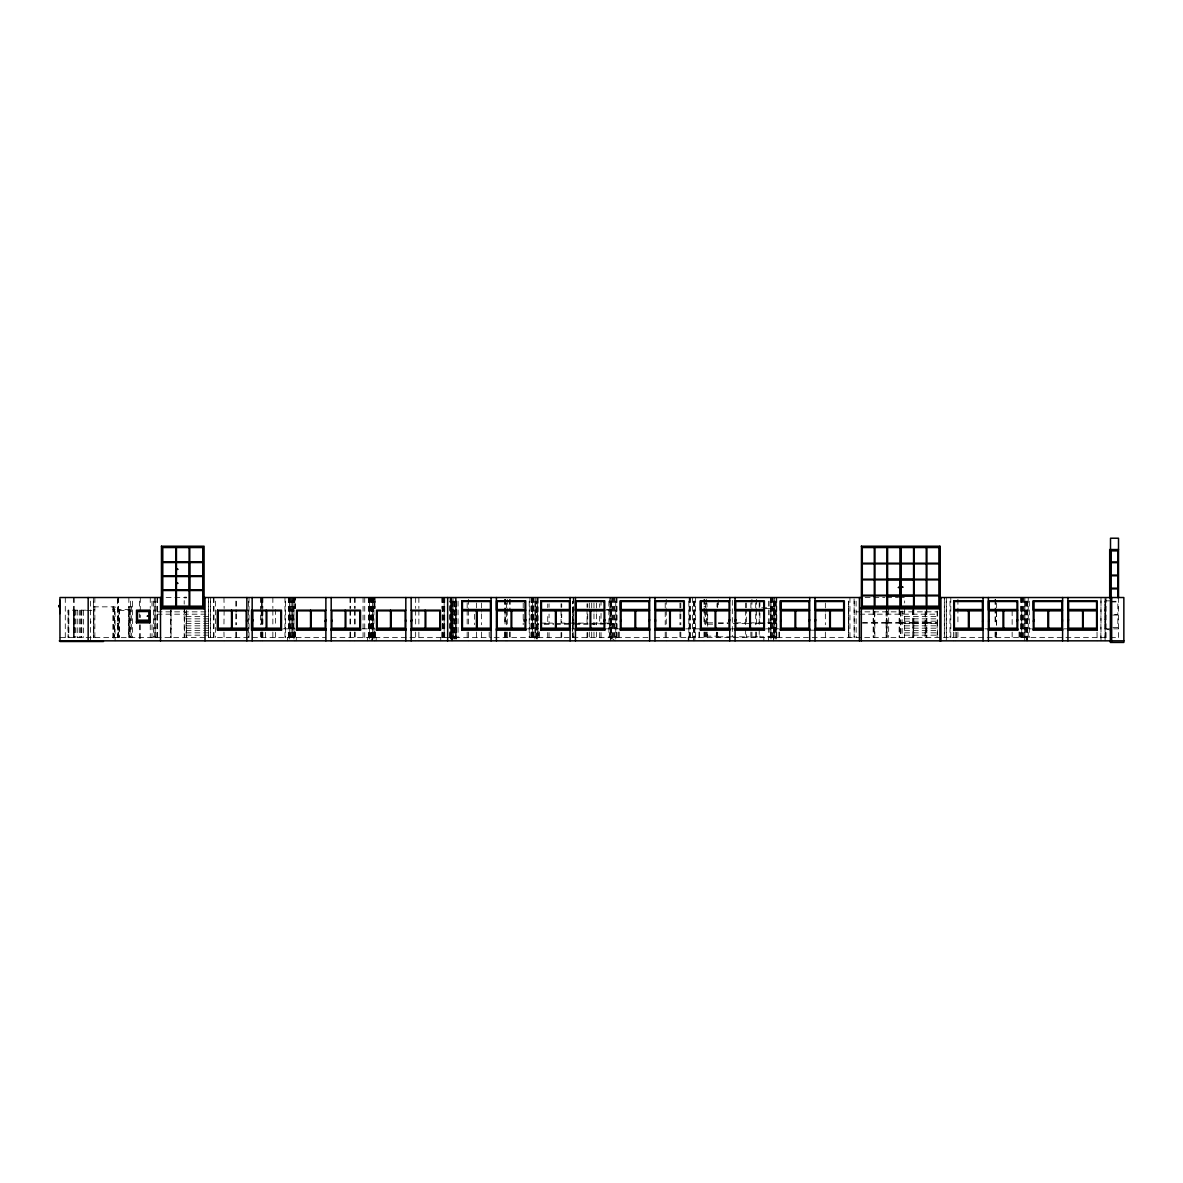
<?xml version="1.0" encoding="UTF-8"?>
<svg xmlns="http://www.w3.org/2000/svg" width="1183" height="1183" viewBox="0 0 1183 1183"><rect width="100%" height="100%" fill="white"/><g stroke="black" fill="none" stroke-linecap="round" stroke-linejoin="round"><path stroke-width="0.75" stroke-dasharray="5 3.75" d="M90.81 621.578L90.618 622.79L90.84 621.992M114.485 609.511L114.485 637.504L114.5 606.849M157.102 637.504L157.117 601.156M171.017 606.864L171.017 637.504L171.017 610.472M716.336 632.742L716.336 636.173L707.685 636.173L707.685 632.742M996.426 632.136L996.426 637.504L996.426 632.047M996.426 624.979L996.426 610.679M716.824 632.624L716.809 637.504L716.839 632.062M166.138 597.519L184.504 597.519M865.113 597.519L884.884 597.519M886.688 597.519L898.459 597.519M899.272 597.519L904.655 597.519L904.655 602.975M1110.408 600.86L1104.996 600.86L1105.07 628.838L1110.438 628.838M1111.044 601.304L1117.846 601.304M1104.996 601.526L1105.75 601.526M1111.044 601.97L1117.846 601.97L1117.831 614.406L1111.044 614.406M704.003 606.45L705.6 606.45M93.487 606.849L115.091 606.849L115.091 640.831M132.614 606.849L128.666 606.849L128.666 637.504M761.704 607.796L772.543 607.796M765.312 608.476L772.543 608.476M117.368 608.979L118.33 608.979M773.194 608.846L774.288 608.846M93.516 609.378L94.847 609.378M112.873 609.511L115.091 609.511M129.923 609.378L118.596 609.378L118.596 637.504M371.255 609.511L372.601 609.511M451.418 609.511L453.015 609.511M573.193 609.511L574.287 609.511M606.421 609.452L610.029 609.452M773.194 609.511L774.761 609.511M1104.996 609.511L1105.75 609.511M86.152 610.177L68.096 610.177L68.156 637.504L68.2 610.177M117.368 610.31L118.995 610.31L118.98 637.504M606.421 610.117L610.029 610.117M1104.996 610.177L1105.75 610.177M86.847 610.443L94.847 610.443M119.128 610.443L129.391 610.443M573.193 610.354L574.258 610.354M1023.886 610.679L1024.892 610.679M1104.996 610.842L1105.75 610.842M157.117 611.848L208.43 611.848M856.122 611.848L936.936 611.848M184.208 612.424L186.382 612.424M902.141 613.252L904.64 613.252M157.117 614.184L208.43 614.184M859.775 614.184L937.069 614.184M1112.745 615.071L1117.846 615.071L1117.831 627.508L1112.73 627.508M587.182 616.077L587.182 617.659M186.115 616.506L208.43 616.506M904.611 616.506L937.069 616.506M186.115 618.842L208.43 618.842M904.611 618.842L937.084 618.842M1104.996 619.626L1105.75 619.626M186.115 621.179L208.43 621.179M904.611 621.179L937.084 621.179M862.496 622.509L873.512 622.509M886.496 622.509L874.488 622.509L874.488 611.138M886.806 622.509L899.494 622.509M900.47 622.509L913.143 622.509M913.468 622.509L925.476 622.509L925.476 611.138M926.452 622.509L937.468 622.509L937.468 611.138M573.193 622.835L574.287 622.835M707.685 622.835L716.336 622.835M718.332 622.835L728.329 622.835M772.543 622.835L759.885 622.835L759.885 610.265M773.194 622.835L774.288 622.835M540.527 623.101L547.729 623.101L547.729 613.371M552.491 623.101L549.06 623.101L549.06 614.066M573.711 623.101L561.718 623.101L561.718 614.066M578.472 623.101L587.034 623.101L587.034 610.443M592.846 623.101L599.692 623.101L599.692 614.066M602.827 623.101L610.029 623.101M117.368 623.249L118.33 623.249M862.496 623.175L873.512 623.175M886.496 623.175L874.488 623.175L874.488 637.504M886.806 623.175L899.494 623.175M900.47 623.175L913.143 623.175M913.468 623.175L925.476 623.175L925.476 637.504M926.452 623.175L937.468 623.175L937.468 637.504M186.115 623.515L208.415 623.515M573.193 623.515L574.287 623.515M718.332 623.515L728.329 623.515M746.325 623.515L759.22 623.515L759.22 625.822M759.885 623.515L772.543 623.515M773.194 623.515L774.288 623.515M904.611 623.515L937.084 623.515M537.407 623.781L538.738 623.781M544.136 623.781L553.659 623.781M555.478 623.781L573.903 623.663M575.337 623.781L587.995 623.781M589.799 623.781L615.086 623.781L589.415 624.18M117.368 623.914L118.995 623.899M537.393 624.18L538.738 624.18M544.136 624.18L553.659 624.18M555.478 624.18L573.903 624.18M574.716 624.18L587.995 624.18M707.685 624.18L712.876 624.18M186.115 625.837L208.415 625.837M904.611 625.837L937.084 625.837M186.115 628.173L208.415 628.173M904.611 628.173L937.084 628.173M1104.996 628.173L1105.75 628.173M283.166 628.838L294.878 628.838M362.294 628.838L374.73 628.838M527.411 628.838L538.309 628.838M571.892 628.838L575.441 628.838M605.859 628.838L620.35 628.838M685.785 628.838L700.425 628.838M731.523 628.838L735.072 628.838M765.667 628.838L778.606 628.838M984.833 628.838L988.382 628.838M1020.707 628.838L1031.369 628.838M1064.242 628.838L1067.938 628.838M1113.602 628.838L1118.512 628.838M809.556 630.169L815.028 630.169M186.115 630.509L208.415 630.509M904.611 630.509L937.084 630.509M186.115 632.831L208.415 632.831M904.611 632.831L937.084 632.831M186.101 635.167L208.415 635.167M904.611 635.167L937.084 635.167M773.224 636.498L774.288 636.498M117.368 636.838L118.995 636.838M573.193 636.838L574.287 636.838M731.656 636.838L718.332 636.838L718.332 633.496M772.543 636.838L759.885 636.838L759.885 633.496M773.194 636.838L774.288 636.838M59.949 637.504L325.872 637.504M331.196 637.504L445.68 637.504M446.095 637.504L491.389 637.504M494.198 637.504L651.493 637.504M654.687 637.504L1108.752 637.504M1110.526 637.504L1118.512 637.504M449.984 637.933L451.418 637.933M1110.408 630.169L1105.661 628.838L1105.735 600.86M615.219 640.831L610.679 637.504L610.679 597.519M572.676 609.822L572.676 637.504L572.705 601.156L572.676 637.504M1118.512 597.519L1118.497 639.116M1106.061 597.519L1106.061 637.504M1105.395 599.84L1105.395 608.047M1105.395 623.515L1105.44 637.504M1105.099 640.831L1105.055 597.519L1104.981 640.831M1097.025 632.047L1097.114 640.831M1029.284 601.156L1029.284 637.504M1028.234 597.519L1028.234 640.831M1027.598 601.127L1027.509 640.831M1027.302 601.156L1027.302 640.831M1026.859 601.156L1026.859 640.831M1026.253 601.156L1026.253 640.831M1025.498 601.156L1025.498 637.504M1024.892 597.519L1024.892 640.831M1024.67 601.156L1024.67 640.831M1023.783 597.519L1023.872 640.831M1022.955 597.519L1022.955 640.831M1022.186 597.519L1022.186 637.504M1021.742 610.679L1021.742 637.504M1021.58 597.519L1021.58 640.831M1021.018 597.519L1021.018 640.831M1020.914 597.519L1020.914 640.831M1019.82 632.047L1019.82 637.504M1019.036 632.047L1019.036 637.504M1012.145 610.679L1012.145 624.979M1012.145 632.136L1012.145 637.504M996.426 602.975L996.411 625.26M995.406 599.337L995.406 624.979M995.406 632.047L995.406 637.504M995.08 599.337L995.08 625.26M995.08 632.047L995.08 637.504M957.919 599.337L957.919 624.787M957.919 632.047L957.919 637.504M956.455 632.254L956.441 640.831M955.154 632.047L955.139 640.831M953.528 632.047L953.528 640.831M950.792 597.519L950.792 637.504M950.008 601.156L950.008 637.504M946.326 597.519L946.341 637.504M946.267 601.156L946.296 640.432M944.345 597.371L944.345 637.504L944.33 597.519M937.113 611.138L937.113 622.509M937.113 623.175L937.113 637.504M926.807 609.511L926.807 637.504M926.452 609.511L926.452 637.504M925.121 611.138L925.121 622.509M925.121 623.175L925.121 637.504M913.808 609.511L913.808 622.509M913.808 623.175L913.808 637.504M913.483 609.511L913.468 637.504M913.128 609.511L913.143 637.504M912.803 609.511L912.803 622.509M912.803 623.175L912.803 637.504M904.64 607.515L904.64 637.504M902.141 610.857L902.141 637.504M900.825 611.138L900.825 637.504M900.47 611.138L900.47 637.504M899.494 609.511L899.494 637.504M899.139 609.511L899.139 637.504M888.67 609.082L888.67 637.504M887.161 611.138L887.161 622.509M887.161 623.175L887.161 637.504M886.836 609.511L886.806 637.504M886.481 609.511L886.496 637.504M886.141 611.138L886.141 622.509M886.141 623.175L886.141 637.504M874.843 611.138L874.843 622.509M874.843 623.175L874.843 637.504M873.512 609.511L873.512 637.504M873.158 609.511L873.158 637.504M856.108 601.156L856.167 637.504M854.215 601.156L854.17 637.504L854.096 597.519M849.941 597.519L849.941 637.504M848.743 601.156L848.743 637.504M825.35 602.975L825.35 612.055M825.35 613.873L825.35 624.787M825.35 632.047L825.35 637.504M779.227 632.047L779.227 637.504M779.065 632.047L779.065 640.831M776.787 597.519L776.773 637.504M776.566 601.127L776.595 639.027M776.432 597.519L776.432 640.831M776.122 597.519L776.166 637.504M775.575 601.127L775.575 639.027M774.821 601.156L774.791 637.504M774.747 601.156L774.761 637.504M774.288 598.184L774.288 637.504L774.259 597.519M773.993 601.127L774.022 639.027M773.623 609.511L773.623 637.504M773.46 601.156L773.46 640.831M773.12 597.519L773.209 637.504M772.366 597.519L772.366 639.027M771.567 597.519L771.612 637.504M771.02 601.127L770.991 639.027M770.813 597.519L770.769 637.504M770.562 597.519L770.34 639.027M769.911 601.156L769.911 637.504M768.536 601.156L768.536 640.831M763.848 637.504L763.848 640.831M759.885 601.334L759.885 607.796M759.22 602.901L759.22 607.796M759.22 610.265L759.22 622.835L746.325 622.835L746.325 610.265M759.22 629.504L759.22 636.838L746.325 636.838L746.325 633.496M756.588 599.337L756.588 608.432M756.588 610.251L756.588 624.787M756.588 632.047L756.588 637.504M755.7 602.975L755.7 612.055M755.7 613.873L755.7 624.787M755.7 632.047L755.7 637.504M751.93 599.337L751.93 608.432M751.93 632.047L751.93 637.504M750.894 602.975L750.894 608.432M750.894 632.047L750.894 637.504M746.325 602.946L746.325 607.796M745.66 602.99L745.66 607.796M745.66 610.265L745.66 622.835L732.321 622.835L732.321 608.476M745.66 624.683L745.66 623.515L732.321 623.515L732.321 636.838L745.66 636.838L745.66 629.504M732.321 600.328L732.321 607.796M718.332 599.796L718.332 607.796M717.667 602.665L717.667 607.811M717.667 632.254L717.667 637.504M717.002 603.522L717.002 607.071M707.685 614.273L707.685 626.221M707.005 603.522L707.005 607.071M707.183 610.354L707.183 624.831M707.183 632.062L707.183 637.504M706.34 599.234L706.355 608.432M706.34 609.511L706.34 625.26M706.355 632.047L706.34 637.504M705.6 602.975L705.6 624.787M705.6 632.018L705.6 637.504M704.743 599.337L704.757 608.432M704.757 610.251L704.743 624.787M704.757 632.047L704.757 637.504M703.989 599.337L703.989 624.787M704.003 632.018L703.989 640.831M699.227 632.047L699.227 637.504M699.109 632.047L699.109 637.504M695.5 597.519L695.53 637.504M694.835 601.156L694.835 640.831M694.199 601.156L694.199 637.504M694.17 601.156L694.17 637.504M693.475 601.156L693.475 640.831M692.617 597.519L692.617 637.504M690.236 597.519L690.236 637.504M689.911 597.519L689.896 637.504M689.201 597.519L689.201 640.831M688.846 601.156L688.846 640.831M688.21 637.504L688.21 640.831M680.817 602.975L680.817 612.055M680.817 613.873L680.817 624.787M680.817 632.047L680.817 637.504M679.959 602.975L679.959 612.055M679.959 613.873L679.959 624.787M679.959 632.047L679.959 637.504M666.251 599.337L666.251 608.432M666.251 610.251L666.251 624.787M666.251 632.047L666.295 640.831M665.216 602.975L665.216 624.787M665.216 632.047L665.216 637.504M619.301 632.047L619.301 637.504M618.62 632.047L618.62 637.504M617.008 597.519L616.964 637.504M616.58 597.519L616.787 639.027M616.343 597.519L616.313 637.504M615.766 601.127L615.766 639.027M615.012 597.519L614.968 637.504M614.184 597.519L614.184 640.831M613.341 597.519L613.312 637.504M612.543 597.519L612.513 640.831M611.788 597.519L611.759 637.504M611.345 601.023L611.212 639.027M610.96 601.127L610.96 639.027M610.561 601.127L610.532 640.831M610.029 600.284L610.029 623.781M610.029 624.18L610.029 637.504M609.837 597.519L609.837 637.504M608.89 601.156L608.89 637.504M601.038 600.284L601.023 607.618M601.038 613.371L601.023 623.101M601.038 632.506L601.038 637.504M599.692 603.788L599.692 607.337M599.692 632.506L599.692 637.504M596.38 602.975L596.38 612.055M596.38 613.873L596.38 624.787M596.38 632.047L596.38 637.504M593.97 602.975L593.984 612.055M593.97 613.873L593.984 624.787M593.97 632.047L593.984 637.504M591.707 602.975L591.707 608.432M591.707 632.047L591.707 637.504M589.311 602.975L589.311 608.432M589.311 632.047L589.311 637.504M587.7 603.788L587.7 607.337M587.7 614.066L587.7 623.101M587.7 632.506L587.7 637.504M587.034 603.788L587.034 607.337M587.034 632.506L587.034 637.504M573.711 598.45L573.711 609.112M573.711 610.443L573.711 623.781M573.193 597.519L573.223 637.504M561.718 603.788L561.718 607.337M561.718 632.506L561.718 637.504M561.053 603.788L561.053 607.337M561.053 610.443L561.053 623.101M561.053 632.506L561.053 637.504M549.06 603.788L549.06 607.337M549.06 632.506L549.06 637.504M547.729 603.951L547.729 607.618M547.729 632.506L547.729 637.504M539.344 632.047L539.344 637.504M538.738 630.835L538.797 637.504M538.058 598.184L538.058 637.504M537.718 637.504L537.718 597.519L537.466 639.027M537.393 597.519L537.393 637.504M537.023 597.519L537.067 637.504M534.923 601.127L534.893 639.027M534.021 597.519L534.065 637.504M533.267 597.519L533.267 639.027L533.222 601.127M531.921 597.519L531.892 639.027M531.67 597.519L531.67 640.831M531.315 597.519L531.285 639.027L531.241 601.127M529.895 597.519L529.895 637.504M529.215 601.156L529.215 637.504M523.433 619.626L523.433 621.415M523.197 603.123L523.197 607.914M523.197 614.317L523.197 624.713M510.213 599.337L510.213 608.432M510.213 632.047L510.213 637.504M509.444 599.337L509.444 608.432M509.444 632.047L509.444 637.504M507.27 599.337L507.27 608.432M507.27 610.251L507.27 624.787M507.27 632.047L507.27 640.831M506.383 602.975L506.398 624.787M506.383 632.047L506.605 640.831M505.673 599.337L505.673 624.787M505.673 632.047L505.673 640.831M505.052 599.337L505.052 608.432M505.052 610.251L505.052 624.787M505.052 632.047L505.052 637.504M504.786 599.337L504.801 624.787M504.786 632.047L504.801 637.504M489.2 632.047L489.215 639.057M481.422 602.975L481.422 612.055M481.422 613.873L481.422 624.787M481.422 632.047L481.422 637.504M476.542 602.975L476.542 608.432M476.542 632.047L476.542 637.504M474.56 614.317L474.56 624.713M468.409 599.337L468.409 608.432M468.409 610.251L468.409 624.787M468.409 632.047L468.409 640.831M467.167 602.975L467.167 608.432M467.167 610.251L467.167 624.787M467.167 632.047L467.167 637.504M458.043 601.156L458.043 637.504M456.387 601.127L456.387 639.027M456.165 597.519L456.135 639.027M456.002 601.127L455.958 639.027M455.692 597.519L455.736 639.027M455.115 601.127L455.144 639.027M454.39 601.127L454.39 639.027L454.346 597.519M453.577 601.127L453.592 639.027M453.059 597.519L453.015 640.831M452.719 601.127L452.675 639.027M452.483 637.504L452.483 640.831M451.921 601.127L452.083 640.831M451.729 601.127L451.906 639.027M451.137 597.519L451.137 637.933M450.59 601.127L450.56 639.027M450.368 597.519L450.339 640.831M450.117 597.519L449.939 639.027L449.91 601.127M444.764 597.519L444.719 640.831M444.172 601.156L444.172 637.504M443.965 597.519L443.936 639.027M443.167 597.519L443.167 640.831M442.605 597.519L442.634 639.027M442.368 597.519L442.368 640.831M442.191 597.519L442.146 640.831M442.013 597.519L442.058 608.432M442.058 632.047L442.013 640.831M440.756 637.504L440.756 640.831M418.871 597.519L418.871 608.432M418.871 610.251L418.871 624.787M418.871 632.047L418.871 640.831M415.662 597.519L415.662 608.432M415.662 610.251L415.662 624.787M415.662 632.047L415.662 640.831M376.179 637.504L376.179 640.831M375.115 597.519L375.144 608.432M375.115 632.047L375.174 640.831M374.937 601.127L374.804 608.432M374.937 631.811L374.937 639.027M374.76 608.432L374.538 597.519L374.493 608.432M374.76 632.047L374.76 640.831M374.493 632.047L374.493 640.831M373.932 601.127L373.961 639.027M373.547 597.519L373.547 637.504M373.148 597.519L373.148 640.831M372.571 597.519L372.601 640.831M372.408 601.127L372.379 639.027M372.068 637.504L372.068 640.831L371.935 637.504M371.728 597.519L371.728 637.504M371.521 597.519L371.492 639.027M371.27 597.519L371.27 640.831M370.752 597.519L370.708 639.027M369.939 597.519L369.939 640.831M369.407 601.127L369.362 639.027M369.14 597.519L369.14 640.831M368.919 597.519L368.919 640.831M368.785 597.519L368.785 640.831M367.558 637.504L367.558 640.831M364.748 597.519L364.748 637.504M363.063 597.519L363.063 637.504M355.033 597.519L355.033 608.432M355.033 610.251L355.033 624.787M355.033 632.047L355.033 637.504M354.782 597.519L354.782 608.432M354.782 610.251L354.782 624.787M354.782 632.047L354.782 640.831M350.375 597.519L350.375 608.432M350.375 610.251L350.375 624.787M350.375 632.047L350.375 637.504M349.991 597.519L349.991 608.432M349.991 610.251L349.991 624.787M349.991 632.047L349.991 640.831M296.268 637.504L296.268 640.831M295.188 632.047L295.232 640.831M294.966 631.811L295.011 639.027M294.863 597.519L294.804 608.432M294.804 632.047L294.863 640.831M294.552 597.519L294.523 608.432M294.523 632.047L294.552 640.831M293.946 601.127L293.961 639.027M293.902 597.519L293.902 637.504M293.192 597.519L293.177 640.831M292.452 601.156L292.482 637.504M292.364 597.519L292.393 639.027M291.476 597.519L291.476 640.831M291.151 601.156L291.122 637.504M290.722 597.519L290.663 639.027M289.879 597.519L289.879 640.831M289.391 601.127L289.288 639.027M289.17 597.519L289.051 640.831M288.963 597.519L288.844 640.831M288.696 597.519L288.696 640.831M287.587 637.504L287.587 640.831M285.547 601.156L285.547 637.504M284.97 597.519L284.97 637.504M275.535 609.511L275.535 625.26M275.535 632.254L275.535 637.504M272.859 597.519L272.859 608.432M272.859 610.251L272.859 624.787M272.859 632.047L272.859 637.504M265.539 632.254L265.539 637.504M262.863 597.519L262.863 608.432M262.863 610.251L262.863 624.787M262.863 632.047L262.863 637.504M262.212 601.156L262.212 608.432M262.212 610.251L262.212 624.787M262.212 632.047L262.212 640.831M262.079 597.519L262.064 624.787M262.064 632.047L262.079 640.831M261.532 601.156L261.532 608.432M261.532 610.251L261.532 624.787M261.532 632.047L261.532 637.504M261.266 597.519L261.266 608.432M261.266 610.251L261.266 624.787M261.266 632.047L261.266 637.504M260.467 597.519L260.467 624.787M260.467 632.047L260.482 640.831M249.022 597.519L249.022 637.504M248.474 601.156L248.474 637.504M236.363 601.156L236.363 612.055M236.363 613.873L236.363 624.787M236.363 632.047L236.363 637.504M235.816 601.156L235.816 612.055M235.816 613.873L235.816 624.787M235.816 632.047L235.816 637.504M223.957 597.519L224.134 608.432M224.134 610.251L223.957 624.787M223.957 632.047L224.134 640.831M215.513 601.156L215.513 637.504M213.975 597.519L213.975 640.831M213.605 597.519L213.605 640.831M210.411 597.519L210.411 640.831M210.367 601.156L210.367 637.504M208.43 601.156L208.415 637.504M208.371 597.519L208.371 640.831M186.382 610.251L186.382 637.504M186.115 614.184L186.115 637.504M184.504 608.491L184.504 637.504M184.208 600.639L184.208 604.143M184.208 606.864L184.208 637.504M170.692 610.31L170.692 637.504M157.324 597.519L157.339 640.831M157.132 597.519L157.132 640.831M155.313 597.519L155.343 637.504M155.106 601.156L155.15 637.504M154.278 597.519L154.278 640.831M153.509 601.156L153.509 637.504M152.016 601.156L152.016 608.432M152.016 624.787L152.016 637.504M150.241 597.519L150.241 608.432M150.241 624.787L150.241 637.504M140.289 597.519L140.289 617.511M140.289 624.787L140.289 640.831M139.52 601.156L139.52 612.055M139.52 613.873L139.52 617.511M139.52 624.787L139.52 640.831M132.6 601.156L132.614 637.504M131.328 606.849L131.343 637.504M130.603 601.156L130.588 637.504M129.953 606.849L129.923 637.504M129.391 609.378L129.391 637.504M129.258 609.378L129.258 637.504M128.858 597.519L128.829 640.831M119.261 609.378L119.261 637.504M118.3 597.519L118.315 637.504M118.034 597.519L118.063 637.504M117.383 598.849L117.368 637.504M113.479 606.849L113.494 640.831M112.888 606.849L112.873 637.504M94.847 597.519L94.847 640.831M93.856 609.378L93.856 637.504M93.59 601.156L93.575 637.504M93.561 597.519L93.516 640.831M90.618 601.156L90.618 640.831M83.52 610.443L83.52 637.504M81.819 610.177L81.804 637.504M81.553 610.177L81.509 637.504M80.666 610.177L80.666 637.504M79.675 610.177L79.675 637.504M77.767 610.177L77.767 637.504M75.86 610.177L75.86 637.504M74.884 610.177L74.884 637.504M74.218 597.519L74.218 637.504M73.982 610.177L73.982 637.504M73.716 610.177L73.73 637.504M73.553 597.519L73.553 637.504M68.851 610.177L68.851 637.504M68.525 610.177L68.525 637.504M65.287 597.519L65.287 640.831M561.496 616.077L561.245 617.674L561.496 616.077M1105.735 621.371L1104.996 621.371L1105.75 621.415M453.059 637.504L451.729 597.519L453 637.504M1100.989 640.831L1100.989 597.519L1100.841 640.831M848.492 637.504L848.492 601.156L848.448 637.504M536.476 639.027L536.476 601.127L536.446 639.027M535.722 637.504L535.722 597.519L535.692 637.504M532.513 637.504L532.513 597.519L532.468 637.504M451.418 640.831L451.418 597.519L451.418 640.831M295.232 608.432L295.188 597.519L295.144 608.432"/><path stroke-width="1.5" d="M59.15 605.903L59.298 607.13L59.298 605.696M136.518 622.835L136.518 621.504L149.842 621.504L149.842 622.835L136.518 622.835L136.518 610.177L149.842 610.177L149.842 622.835M161.45 608.846L161.45 607.515L204.082 607.515L204.082 608.846L161.45 608.846L161.465 546.221M217.539 628.838L246.848 628.838L246.848 630.169L217.539 630.169L217.539 610.177L246.848 610.177M281.495 630.169L281.495 628.838L252.186 628.838L252.171 630.169L281.495 630.169L281.495 610.177L252.171 610.177M296.549 630.169L296.549 628.838L325.872 628.838L325.872 630.169L296.549 630.169L296.549 610.177L325.872 610.177M360.504 630.169L360.519 628.838L331.196 628.838L331.196 630.169L360.504 630.169L360.519 610.177L331.196 610.177M376.505 630.169L376.505 628.838L405.813 628.838L405.813 630.169L376.505 630.169L376.505 610.177L405.813 610.177M440.46 630.169L440.46 628.838L411.152 628.838L411.152 630.169L440.46 630.169L440.46 610.177L411.152 610.177M461.769 630.169L461.769 628.838L491.093 628.838L491.093 630.169L461.769 630.169L461.769 600.86L491.093 600.86M461.769 600.86L461.769 610.177L491.093 610.177M525.74 630.169L525.74 628.838L496.416 628.838L496.416 630.169L525.74 630.169L525.74 600.86L496.416 600.86L496.416 610.177L525.74 610.177M570.117 600.86L540.794 600.86L540.794 610.177L570.102 610.177M540.794 630.169L540.794 628.838L570.117 628.838L570.102 630.169L540.794 630.169L540.794 600.86M604.75 630.169L604.75 628.838L575.441 628.838L575.441 630.169L604.75 630.169L604.75 600.86L575.441 600.86L575.441 610.177L604.75 610.177M620.35 630.169L620.35 628.838L649.659 628.838L649.659 630.169L620.35 630.169L620.35 600.86L649.659 600.86M620.35 600.86L620.35 610.177L649.659 610.177M684.306 630.169L684.306 628.838L654.998 628.838L654.983 630.169L684.306 630.169L684.306 600.86L654.983 600.86L654.998 610.177L684.306 610.177M700.425 630.169L700.425 628.838L729.748 628.838L729.748 630.169L700.425 630.169L700.425 600.86L729.748 600.86M700.425 600.86L700.425 610.177L729.748 610.177M764.395 630.169L764.395 628.838L735.072 628.838L735.072 630.169L764.395 630.169L764.395 600.86L735.072 600.86L735.072 610.177L764.395 610.177M780.381 630.169L780.381 628.838L809.69 628.838L809.69 630.169L780.381 630.169L780.381 600.86L809.69 600.86M780.381 600.86L780.381 610.177L809.69 610.177M844.337 630.169L844.337 628.838L815.028 628.838L815.028 630.169L844.337 630.169L844.337 600.86L815.028 600.86L815.028 610.177L844.337 610.177M939.908 607.515L939.908 608.846L861.283 608.846L861.283 607.515L939.908 607.515L939.908 546.221L861.283 546.221M953.735 630.169L953.735 628.838L983.058 628.838L983.058 630.169L953.735 630.169L953.735 600.86L983.058 600.86M953.735 600.86L953.735 610.177L983.058 610.177M1017.705 630.169L1017.705 628.838L988.382 628.838L988.382 630.169L1017.705 630.169L1017.705 600.86L988.382 600.86L988.382 610.177L1017.705 610.177M1033.291 630.169L1033.291 628.838L1062.6 628.838L1062.6 630.169L1033.291 630.169L1033.291 600.86L1062.6 600.86M1033.291 600.86L1033.291 610.177L1062.6 610.177M1097.247 630.169L1097.247 628.838L1067.938 628.838L1067.938 630.169L1097.247 630.169L1097.247 600.86L1067.938 600.86L1067.938 610.177L1097.247 610.177M161.45 546.221L204.097 546.221L204.082 608.846M1118.512 549.548L1109.698 549.548L1109.698 597.74M1111.029 561.999L1117.831 561.999L1117.831 550.879L1111.029 550.879L1111.029 597.74M1111.029 562.664L1117.831 562.664L1117.831 575.101L1111.029 575.101M1111.029 575.766L1117.831 575.766L1117.831 588.202L1111.029 588.202M176.045 576.269L189.487 576.269M1111.029 588.868L1117.831 588.868L1117.831 597.74M161.465 597.519L59.934 597.519L59.963 640.831M184.504 597.519L186.382 597.519M204.082 597.519L861.845 597.519M939.583 597.519L1123.85 597.519L1123.85 642.443L1110.334 642.443L1110.512 538.221L1118.512 538.221L1118.512 597.519M59.963 600.284L59.963 613.607M59.298 605.178L59.298 606.835M231.528 610.842L218.204 610.842L218.204 628.173L231.528 628.173M266.175 610.842L252.851 610.842L252.851 628.173L266.175 628.173M310.538 610.842L297.214 610.842L297.214 628.173L310.538 628.173M345.185 610.842L331.861 610.842L331.861 628.173L345.185 628.173M390.494 610.842L377.17 610.842L377.17 628.173L390.494 628.173M425.141 610.842L411.817 610.842L411.817 628.173L425.141 628.173M477.104 610.842L490.427 610.842L490.427 628.173L477.104 628.173M511.751 610.842L525.075 610.842L525.075 628.173L511.751 628.173M556.114 610.842L569.437 610.842L569.437 628.173L556.114 628.173M590.761 610.842L604.084 610.842L604.084 628.173L590.761 628.173M635.67 610.842L648.994 610.842L648.994 628.173L635.67 628.173M670.317 610.842L683.641 610.842L683.641 628.173L670.317 628.173M715.759 610.842L729.083 610.842L729.083 628.173L715.759 628.173M750.392 610.842L763.73 610.842L763.73 628.173L750.392 628.173M795.701 610.842L809.024 610.842L809.024 628.173L795.701 628.173M830.348 610.842L843.671 610.842L843.671 628.173L830.348 628.173M969.069 610.842L982.393 610.842L982.393 628.173L969.069 628.173M1003.716 610.842L1017.04 610.842L1017.04 628.173L1003.716 628.173M1048.611 610.842L1061.935 610.842L1061.935 628.173L1048.611 628.173M1083.258 610.842L1096.582 610.842L1096.582 628.173L1083.258 628.173M462.287 619.626L462.287 621.415M490.915 619.626L490.915 621.415M575.958 619.626L575.958 621.415M655.5 619.626L655.5 621.415M684.129 619.626L684.129 621.415M764.203 619.626L764.203 621.415M954.252 619.626L954.252 621.415M1062.423 619.626L1062.423 621.415M217.731 619.892L217.731 621.474M246.67 619.892L246.67 621.474M331.684 619.892L331.684 621.474M376.697 619.892L376.697 621.474M405.636 619.892L405.636 621.474M59.283 640.831L1123.85 640.831M59.934 641.511L103.483 641.511M1111.68 597.519L1111.665 640.831M1083.258 610.177L1083.258 628.838M1067.938 597.519L1067.938 640.831M1062.6 597.519L1062.6 640.831M1048.611 610.177L1048.611 628.838M1003.716 610.177L1003.716 628.838M988.382 597.519L988.382 640.831M983.058 597.519L983.058 640.831M969.069 610.177L969.069 628.838M940.929 597.519L940.943 640.831M939.908 546.221L939.908 640.831M861.49 546.221L861.283 640.831M859.42 597.519L859.435 640.831M830.348 610.177L830.348 628.838M815.028 597.519L815.028 640.831M809.69 597.519L809.69 640.831M795.701 610.177L795.701 628.838M750.392 610.177L750.392 628.838M735.072 597.519L735.072 640.831M729.748 597.519L729.748 640.831M715.759 610.177L715.759 628.838M670.317 610.177L670.317 628.838M654.983 597.519L654.983 640.831M649.659 597.519L649.659 640.831M635.67 610.177L635.67 628.838M590.761 610.177L590.761 628.838M575.441 597.519L575.441 640.831M570.102 597.519L570.102 640.831M556.114 610.177L556.114 628.838M511.751 610.177L511.751 628.838M496.416 597.519L496.416 640.831M491.093 597.519L491.093 640.831M477.104 610.177L477.104 628.838M447.647 597.519L447.662 640.831M425.141 610.177L425.141 628.838M411.152 597.519L411.152 640.831M405.813 597.519L405.813 640.831M390.494 610.177L390.494 628.838M345.185 610.177L345.185 628.838M331.196 597.519L331.196 640.831M325.872 597.519L325.872 640.831M310.538 610.177L310.538 628.838M266.175 610.177L266.175 628.838M252.171 597.519L252.171 640.831M251.521 610.251L251.521 630.228M246.848 597.519L246.848 640.831M231.528 610.177L231.528 628.838M217.539 610.177L217.539 630.169M205.014 597.519L205.014 640.831M176.444 569.26L176.444 562.546L189.103 562.546L189.103 575.87L176.444 575.87L176.444 569.526M176.444 583.263L176.444 576.535L189.103 576.535L189.103 589.859L176.444 589.859L176.444 583.53M160.504 597.519L160.518 640.831M150.241 610.251L150.241 621.149M148.836 615.781L148.836 611.522L137.524 611.522L137.524 620.173L148.836 620.173L148.836 616.166M88.178 597.519L88.148 640.831M175.779 547.552L162.781 547.552L162.781 561.881L175.779 561.881L175.779 547.552M189.103 547.552L176.444 547.552L176.444 561.881L189.103 561.881L189.103 547.552M202.751 547.552L189.768 547.552L189.768 561.881L202.751 561.881L202.751 547.552M874.281 547.552L862.289 547.552L862.289 563.212L874.281 563.212L874.281 547.552M886.939 547.552L874.947 547.552L874.947 563.212L886.939 563.212L886.939 547.552M899.923 547.552L887.605 547.552L887.605 563.212L899.923 563.212L899.923 547.552M913.587 547.552L901.254 547.552L901.254 563.212L913.587 563.212L913.587 547.552M926.245 547.552L914.252 547.552L914.252 563.212L926.245 563.212L926.245 547.552M938.903 547.552L926.91 547.552L926.91 563.212L938.903 563.212L938.903 547.552M189.487 562.28L176.045 562.28L176.045 590.14L189.487 590.14L189.487 562.28M175.779 562.546L162.781 562.546L162.781 575.87L175.779 575.87L175.779 562.546M202.751 562.546L189.768 562.546L189.768 575.87L202.751 575.87L202.751 562.546M874.281 563.877L862.289 563.877L862.289 579.197L874.281 579.197L874.281 563.877M886.939 563.877L874.947 563.877L874.947 579.197L886.939 579.197L886.939 563.877M899.923 563.877L887.605 563.877L887.605 579.197L899.923 579.197L899.923 563.877M913.587 563.877L901.254 563.877L901.254 579.197L913.587 579.197L913.587 563.877M926.245 563.877L914.252 563.877L914.252 579.197L926.245 579.197L926.245 563.877M938.903 563.877L926.91 563.877L926.91 579.197L938.903 579.197L938.903 563.877M177.775 569.26L176.252 569.526L177.775 569.26M175.779 576.535L162.781 576.535L162.781 589.859L175.779 589.859L175.779 576.535M202.751 576.535L189.768 576.535L189.768 589.859L202.751 589.859L202.751 576.535M900.307 579.478L887.22 579.478L887.22 595.581L900.307 595.581L900.307 579.478M913.971 579.478L900.869 579.478L900.869 595.581L913.971 595.581L913.971 579.478M874.281 579.862L862.289 579.862L862.289 595.197L874.281 595.197L874.281 579.862M886.939 579.862L874.947 579.862L874.947 595.197L886.939 595.197L886.939 579.862M899.923 579.862L887.605 579.862L887.605 595.197L899.923 595.197L899.923 579.862M913.587 579.862L901.254 579.862L901.254 595.197L913.587 595.197L913.587 579.862M926.245 579.862L914.252 579.862L914.252 595.197L926.245 595.197L926.245 579.862M938.903 579.862L926.91 579.862L926.91 595.197L938.903 595.197L938.903 579.862M177.775 583.263L176.252 583.53L177.775 583.263M900.189 587.123L898.4 587.493L900.189 587.123M902.806 587.123L901.017 587.493L902.806 587.123M175.779 590.524L162.781 590.524L162.781 606.184L175.779 606.184L175.779 590.524M189.103 590.524L176.444 590.524L176.444 606.184L189.103 606.184L189.103 590.524M202.751 590.524L189.768 590.524L189.768 606.184L202.751 606.184L202.751 590.524M874.281 595.862L862.289 595.862L862.289 606.184L874.281 606.184L874.281 595.862M886.939 595.862L874.947 595.862L874.947 606.184L886.939 606.184L886.939 595.862M899.923 595.862L887.605 595.862L887.605 606.184L899.923 606.184L899.923 595.862M913.587 595.862L901.254 595.862L901.254 606.184L913.587 606.184L913.587 595.862M926.245 595.862L914.252 595.862L914.252 606.184L926.245 606.184L926.245 595.862M938.903 595.862L926.91 595.862L926.91 606.184L938.903 606.184L938.903 595.862M490.427 601.526L462.449 601.526L462.449 609.511L490.427 609.511L490.427 601.526M525.075 601.526L497.082 601.526L497.082 609.511L525.075 609.511L525.075 601.526M569.437 601.526L541.459 601.526L541.459 609.511L569.437 609.511L569.437 601.526M604.084 601.526L576.106 601.526L576.106 609.511L604.084 609.511L604.084 601.526M648.994 601.526L621.016 601.526L621.016 609.511L648.994 609.511L648.994 601.526M683.641 601.526L655.663 601.526L655.663 609.511L683.641 609.511L683.641 601.526M729.083 601.526L701.09 601.526L701.09 609.511L729.083 609.511L729.083 601.526M763.73 601.526L735.737 601.526L735.737 609.511L763.73 609.511L763.73 601.526M809.024 601.526L781.046 601.526L781.046 609.511L809.024 609.511L809.024 601.526M843.671 601.526L815.693 601.526L815.693 609.511L843.671 609.511L843.671 601.526M982.393 601.526L954.4 601.526L954.4 609.511L982.393 609.511L982.393 601.526M1017.04 601.526L989.047 601.526L989.047 609.511L1017.04 609.511L1017.04 601.526M1061.935 601.526L1033.957 601.526L1033.957 609.511L1061.935 609.511L1061.935 601.526M1096.582 601.526L1068.604 601.526L1068.604 609.511L1096.582 609.511L1096.582 601.526M246.182 610.842L232.193 610.842L232.193 628.173L246.182 628.173L246.182 610.842M280.829 610.842L266.84 610.842L266.84 628.173L280.829 628.173L280.829 610.842M325.207 610.842L311.203 610.842L311.218 628.173L325.207 628.173L325.207 610.842M359.854 610.842L345.85 610.842L345.85 628.173L359.854 628.173L359.854 610.842M405.148 610.842L391.159 610.842L391.159 628.173L405.148 628.173L405.148 610.842M439.795 610.842L425.806 610.842L425.806 628.173L439.795 628.173L439.795 610.842M476.438 610.842L462.449 610.842L462.449 628.173L476.438 628.173L476.438 610.842M511.086 610.842L497.082 610.842L497.082 628.173L511.086 628.173L511.086 610.842M555.448 610.842L541.459 610.842L541.459 628.173L555.448 628.173L555.448 610.842M590.095 610.842L576.106 610.842L576.106 628.173L590.095 628.173L590.095 610.842M635.005 610.842L621.016 610.842L621.016 628.173L635.005 628.173L635.005 610.842M669.652 610.842L655.663 610.842L655.663 628.173L669.652 628.173L669.652 610.842M715.094 610.842L701.09 610.842L701.09 628.173L715.094 628.173L715.094 610.842M749.726 610.842L735.737 610.842L735.737 628.173L749.726 628.173L749.726 610.842M795.035 610.842L781.046 610.842L781.046 628.173L795.035 628.173L795.035 610.842M829.682 610.842L815.693 610.842L815.693 628.173L829.682 628.173L829.682 610.842M968.404 610.842L954.4 610.842L954.4 628.173L968.404 628.173L968.404 610.842M1003.036 610.842L989.047 610.842L989.047 628.173L1003.036 628.173L1003.036 610.842M1047.946 610.842L1033.957 610.842L1033.957 628.173L1047.946 628.173L1047.946 610.842M1082.593 610.842L1068.604 610.842L1068.604 628.173L1082.593 628.173L1082.593 610.842M149.457 615.781L147.357 616.166L149.457 615.781M496.934 619.626L496.683 621.415L496.934 619.626M525.563 619.626L525.296 621.415L525.563 619.626M541.311 619.626L541.06 621.415L541.311 619.626M569.925 619.626L569.674 621.415L569.925 619.626M604.572 619.626L604.321 621.415L604.572 619.626M620.853 619.626L620.602 621.415L620.853 619.626M649.482 619.626L649.23 621.415L649.482 619.626M700.942 619.626L700.691 621.415L700.942 619.626M729.556 619.626L729.305 621.415L729.556 619.626M735.589 619.626L735.338 621.415L735.589 619.626M780.898 619.626L780.632 621.415L780.898 619.626M809.512 619.626L809.261 621.415L809.512 619.626M815.531 619.626L815.279 621.415L815.531 619.626M844.159 619.626L843.908 621.415L844.159 619.626M982.881 619.626L982.615 621.415L982.881 619.626M988.899 619.626L988.648 621.415L988.899 619.626M1017.513 619.626L1017.262 621.415L1017.513 619.626M1033.809 619.626L1033.543 621.415L1033.809 619.626M1068.441 619.626L1068.19 621.415L1068.441 619.626M1097.07 619.626L1096.818 621.415L1097.07 619.626M252.659 619.892L252.378 621.474L252.659 619.892M281.303 619.892L281.036 621.474L281.303 619.892M297.037 619.892L296.756 621.474L297.037 619.892M325.68 619.892L325.399 621.474L325.68 619.892M360.327 619.892L360.046 621.474L360.327 619.892M411.625 619.892L411.344 621.474L411.625 619.892M440.283 619.892L440.002 621.474L440.283 619.892"/></g></svg>
